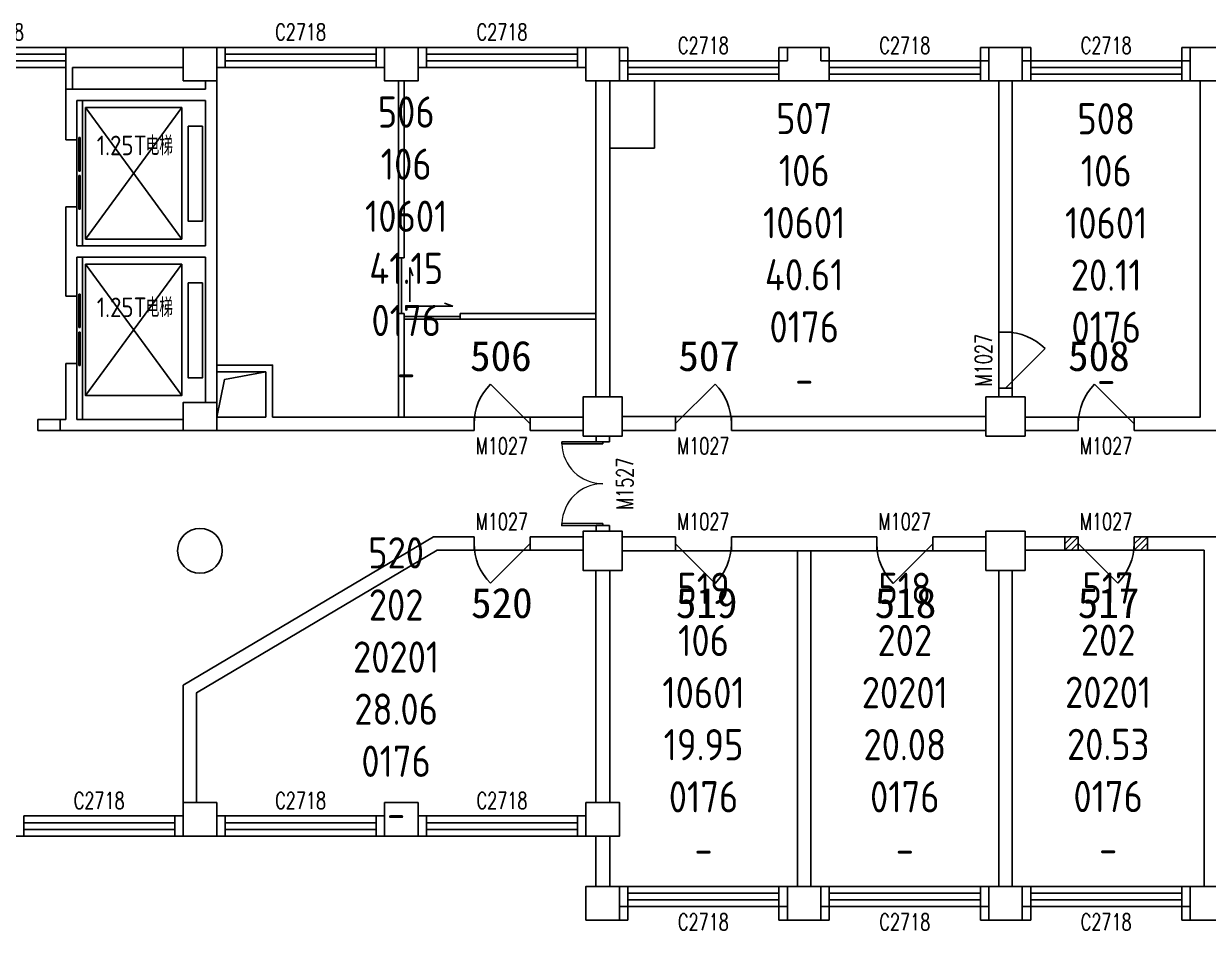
# Model space of a CAD drawing. Extents: x 127902 to 222526, y 15857 to 32064.
# Drawn here: x 175876 to 197051, y 15857 to 32064 of the extents above; entities that cross this region are included whole.
import ezdxf

# ---------------------------------------------------------------- set-up
doc = ezdxf.new("R2010")
doc.units = 0
doc.header["$LTSCALE"] = 1000
doc.header["$MEASUREMENT"] = 0
for name, color, linetype in [('body', 30, 'Continuous'), ('GROS', 6, 'Continuous'), ('name', 1, 'Continuous'), ('RM$', 5, 'Continuous'), ('RM$TXT', 5, 'Continuous')]:
    doc.layers.add(name, color=color, linetype=linetype)
doc.styles.add('_TCH_WINDOW', font='SIMPLEX', dxfattribs={"bigfont": 'GBCBIG'})
doc.styles.get("Standard").update_dxf_attribs({"font": 'gbenor.shx', "bigfont": 'gbcbig.shx'})

# ---------------------------------------------------------------- blocks, each defined once
blk = doc.blocks.new('_YZHK')
blk.add_circle((0, 0), 0.5)
blk = doc.blocks.new('_FZHK')
blk.add_lwpolyline([(-0.5, -0.5), (0.5, -0.5), (0.5, 0.5), (-0.5, 0.5)], close=True)
blk = doc.blocks.new('$DorLib2D$00000114')
at = {"color": 0}
blk.add_line((0.5, 0), (-0.207, 0.707), dxfattribs=at)
blk.add_arc((0.5, 0), 1, 135, 180, dxfattribs=at)
blk = doc.blocks.new('$WINLIB2D$00000001')
at = {"color": 0}
for points in [[(-0.5, 0.5), (-0.5, -0.5)], [(-0.5, 0.5), (0.5, 0.5)], [(0.5, -0.5), (0.5, 0.5)], [(0.5, 0.1667), (-0.5, 0.1667)], [(0.5, -0.1667), (-0.5, -0.1667)], [(-0.5, -0.5), (0.5, -0.5)]]:
    blk.add_lwpolyline(points, dxfattribs=at)
blk = doc.blocks.new('$DorLib2D$00000127')
at = {"color": 0, "linetype": 'Continuous'}
for p, q in [((-0.033, 0.795, -93.75), (-0.533, 0.795, -93.75)), ((-0.533, 0.795, -93.75), (-0.533, 0.69, -93.75)), ((-0.033, 0.795, -93.75), (-0.033, 0.69, -93.75)), ((0.033, 0.795, -93.75), (0.033, 0.69, -93.75)), ((0.533, 0.795, -93.75), (0.033, 0.795, -93.75)), ((0.533, 0.795, -93.75), (0.533, 0.69, -93.75)), ((-0.033, 0.69, -93.75), (-0.533, 0.69, -93.75)), ((0.533, 0.69, -93.75), (0.033, 0.69, -93.75)), ((0.5, 0.5, -93.75), (-0.5, 0.5, -93.75))]:
    blk.add_line(p, q, dxfattribs=at)
blk = doc.blocks.new('$DorLib2D$00000002')
for p, q in [((-0.5, 0), (-0.5, 0.4875)), ((-0.475, 0.4875), (-0.5, 0.4875)), ((-0.475, 0), (-0.475, 0.4875)), ((0.475, 0), (0.475, 0.4875)), ((0.475, 0.4875), (0.5, 0.4875)), ((0.5, 0), (0.5, 0.4875)), ((-0.5, 0), (-0.475, 0)), ((0.5, 0), (0.475, 0))]:
    blk.add_line(p, q)
at = {"lineweight": 13}
for centre, start, end in [((-0.4875, 0), 0, 88.53072), ((0.4875, 0), 91.46928, 180)]:
    blk.add_arc(centre, 0.4875, start, end, dxfattribs=at)

msp = doc.modelspace()

# ---------------------------------------------------------------- hatches: boundary and pattern name
at = {"layer": 'body'}
h = msp.add_hatch(dxfattribs=at)
h.set_pattern_fill('ANSI31', color=30, scale=50, style=0)
h.set_pattern_definition([(45, (194485.64, 22650.66), (-56.127, 56.127), [])])
h.paths.add_polyline_path([(194726, 22891), (194486, 22891), (194486, 22651), (194726, 22651)])
h = msp.add_hatch(dxfattribs=at)
h.set_pattern_fill('ANSI31', color=30, scale=50, style=0)
h.set_pattern_definition([(45, (195725.64, 22650.66), (-56.127, 56.127), [])])
h.paths.add_polyline_path([(195966, 22891), (195726, 22891), (195726, 22651), (195966, 22651)])

# ---------------------------------------------------------------- linework, layer by layer
at = {"layer": 'body', "color": 30}
for p, q in [((176611, 31641), (172126, 31641)), ((178726, 31641), (176611, 31641)), ((179476, 31641), (179326, 31641)), ((179476, 31281), (179476, 31641)), ((182326, 31641), (182176, 31641)), ((182176, 31641), (182176, 31281)), ((183076, 31641), (182926, 31641)), ((183076, 31281), (183076, 31641)), ((185926, 31641), (185776, 31641)), ((185776, 31641), (185776, 31281)), ((186676, 31641), (186526, 31641)), ((186676, 31401), (186676, 31641)), ((190276, 31641), (189376, 31641)), ((189376, 31641), (189376, 31401)), ((190276, 31401), (190276, 31641)), ((193126, 31641), (192976, 31641)), ((192976, 31641), (192976, 31401)), ((193876, 31641), (193726, 31641)), ((193876, 31401), (193876, 31641)), ((196726, 31641), (196576, 31641)), ((196576, 31641), (196576, 31401)), ((186676, 31401), (186526, 31401)), ((186676, 31041), (186676, 31401)), ((189376, 31401), (189376, 31041)), ((190276, 31041), (190276, 31401)), ((193126, 31401), (192976, 31401)), ((192976, 31401), (192976, 31041)), ((193876, 31401), (193726, 31401)), ((193876, 31041), (193876, 31401)), ((196726, 31401), (196576, 31401)), ((196576, 31401), (196576, 31041)), ((176626, 31281), (172126, 31281)), ((176626, 30891), (176626, 31281)), ((178726, 31281), (176746, 31281)), ((176746, 30891), (176746, 31281)), ((179326, 31281), (179476, 31281)), ((182176, 31281), (182326, 31281)), ((182926, 31281), (183076, 31281)), ((185776, 31281), (185926, 31281)), ((179126, 31041), (179126, 30891)), ((179326, 31041), (179326, 30691)), ((182576, 31041), (182576, 25031)), ((182676, 31041), (182676, 27881)), ((186101, 31041), (186101, 25391)), ((186351, 31041), (186351, 25391)), ((186526, 31041), (186676, 31041)), ((189376, 31041), (190276, 31041)), ((192976, 31041), (193126, 31041)), ((193306, 31041), (193306, 26551)), ((193546, 26551), (193546, 31041)), ((193726, 31041), (193876, 31041)), ((196576, 31041), (196726, 31041)), ((196906, 25031), (196906, 31041)), ((176626, 30891), (176626, 29991)), ((179126, 30891), (176626, 30891)), ((176626, 30891), (176746, 30891)), ((176826, 29991), (176826, 30691)), ((179126, 30691), (176826, 30691)), ((176928, 30691), (176928, 28091)), ((178701, 30565), (176982, 28215)), ((176982, 30565), (178701, 28215)), ((179126, 30691), (179126, 28091)), ((179326, 30691), (179326, 27891)), ((176626, 29991), (176826, 29991)), ((176826, 28791), (176626, 28791)), ((176626, 28791), (176626, 27891)), ((176826, 28091), (176826, 28791)), ((179126, 28091), (176826, 28091)), ((176626, 27891), (176626, 27191)), ((176826, 27191), (176826, 27891)), ((179126, 27891), (176826, 27891)), ((176928, 27891), (176928, 24991)), ((178701, 27765), (176982, 25415)), ((176982, 27765), (178701, 25415)), ((179126, 27891), (179126, 25841)), ((179326, 27891), (179326, 25841)), ((182676, 27881), (182576, 27881)), ((182626, 27881), (182626, 26881)), ((182777, 27094), (182777, 27704)), ((182777, 27704), (182830, 27558)), ((176626, 27191), (176826, 27191)), ((182935, 27015), (183545, 27015)), ((183545, 27015), (183399, 27068)), ((182676, 26881), (182576, 26881)), ((182676, 26881), (182676, 26781)), ((183676, 26831), (182676, 26831)), ((182676, 26781), (182676, 25031)), ((182676, 26781), (186101, 26781)), ((183676, 26881), (186101, 26881)), ((183676, 26881), (183676, 26781)), ((193306, 26551), (193546, 26551)), ((176826, 25991), (176626, 25991)), ((176626, 25991), (176626, 24991)), ((176826, 24991), (176826, 25991)), ((179126, 25841), (179126, 25291)), ((180326, 25961), (179326, 25961)), ((179326, 25841), (179326, 25291)), ((180206, 25841), (179326, 25841)), ((180206, 25031), (180206, 25841)), ((180326, 25031), (180326, 25961)), ((193546, 25551), (193306, 25551)), ((193306, 25551), (193306, 25391)), ((193546, 25391), (193546, 25551)), ((176526, 24991), (176126, 24991)), ((176126, 24791), (176126, 24991)), ((176526, 24991), (176626, 24991)), ((176526, 24991), (176526, 24791)), ((176526, 24791), (176526, 24991)), ((176826, 24991), (178726, 24991)), ((179326, 25031), (180206, 25031)), ((183926, 25031), (180326, 25031)), ((183926, 24791), (183926, 25031)), ((185876, 25031), (184926, 25031)), ((184926, 25031), (184926, 24791)), ((187526, 25041), (186576, 25041)), ((187526, 24791), (187526, 25041)), ((193076, 25041), (188526, 25041)), ((188526, 25041), (188526, 24791)), ((194726, 25031), (193776, 25031)), ((194726, 24791), (194726, 25031)), ((196906, 25031), (195726, 25031)), ((195726, 25031), (195726, 24791)), ((176526, 24791), (176126, 24791)), ((176526, 24791), (176826, 24791)), ((176826, 24791), (178726, 24791)), ((179326, 24791), (180206, 24791)), ((180206, 24791), (183926, 24791)), ((184926, 24791), (185876, 24791)), ((186576, 24791), (187526, 24791)), ((188526, 24791), (193076, 24791)), ((193776, 24791), (194726, 24791)), ((195726, 24791), (197026, 24791)), ((197026, 24791), (198076, 24791)), ((186106, 24691), (186106, 24591)), ((186106, 24591), (186346, 24591)), ((186346, 24591), (186346, 24691)), ((186348, 23091), (186108, 23091)), ((186108, 23091), (186108, 22991)), ((186348, 22991), (186348, 23091)), ((178726, 20241), (183200, 22890)), ((183926, 22890), (183200, 22890)), ((183926, 22650), (183926, 22890)), ((185876, 22890), (184926, 22890)), ((184926, 22890), (184926, 22650)), ((187526, 22891), (186576, 22891)), ((187526, 22641), (187526, 22891)), ((189826, 22891), (188526, 22891)), ((188526, 22891), (188526, 22641)), ((189706, 22891), (189706, 22891)), ((189946, 22891), (189706, 22891)), ((191126, 22891), (189826, 22891)), ((189946, 22891), (189946, 22891)), ((191126, 22641), (191126, 22891)), ((193076, 22891), (192126, 22891)), ((192126, 22891), (192126, 22641)), ((194726, 22891), (193776, 22891)), ((194726, 22651), (194726, 22891)), ((197026, 22891), (195726, 22891)), ((195726, 22891), (195726, 22651)), ((198076, 22891), (197026, 22891)), ((178966, 20104), (183266, 22650)), ((183266, 22650), (183926, 22650)), ((184926, 22650), (185876, 22650)), ((186576, 22641), (187526, 22641)), ((188526, 22641), (189826, 22641)), ((189706, 22641), (189706, 16641)), ((189826, 22641), (191126, 22641)), ((189946, 22641), (189946, 16641)), ((192126, 22641), (193076, 22641)), ((193776, 22651), (194726, 22651)), ((195726, 22651), (196976, 22651)), ((196976, 16641), (196976, 22651)), ((186101, 22291), (186101, 18141)), ((186351, 22291), (186351, 18141)), ((193306, 22291), (193306, 16641)), ((193546, 22291), (193546, 16641)), ((178726, 18141), (178726, 20241)), ((178966, 18141), (178966, 20104)), ((178726, 17901), (178576, 17901)), ((178576, 17901), (178576, 17541)), ((179476, 17901), (179326, 17901)), ((179476, 17541), (179476, 17901)), ((182326, 17901), (182176, 17901)), ((182176, 17901), (182176, 17541)), ((183076, 17901), (182926, 17901)), ((183076, 17541), (183076, 17901)), ((185926, 17901), (185776, 17901)), ((185776, 17901), (185776, 17541)), ((178576, 17541), (178726, 17541)), ((179326, 17541), (179476, 17541)), ((182176, 17541), (182326, 17541)), ((182926, 17541), (183076, 17541)), ((185776, 17541), (185926, 17541)), ((186101, 17541), (186101, 16641)), ((186351, 17541), (186351, 16641)), ((186676, 16641), (186526, 16641)), ((186676, 16281), (186676, 16641)), ((189526, 16641), (189376, 16641)), ((189376, 16641), (189376, 16281)), ((190276, 16641), (190126, 16641)), ((190276, 16281), (190276, 16641)), ((193126, 16641), (192976, 16641)), ((192976, 16641), (192976, 16281)), ((193876, 16641), (193726, 16641)), ((193876, 16281), (193876, 16641)), ((196726, 16641), (196576, 16641)), ((196576, 16641), (196576, 16281)), ((186526, 16281), (186676, 16281)), ((186676, 16041), (186676, 16281)), ((189376, 16281), (189526, 16281)), ((189376, 16281), (189376, 16041)), ((190126, 16281), (190276, 16281)), ((190276, 16041), (190276, 16281)), ((192976, 16281), (193126, 16281)), ((192976, 16281), (192976, 16041)), ((193726, 16281), (193876, 16281)), ((193876, 16041), (193876, 16281)), ((196576, 16281), (196726, 16281)), ((196576, 16281), (196576, 16041)), ((186526, 16041), (186676, 16041)), ((189376, 16041), (189526, 16041)), ((190126, 16041), (190276, 16041)), ((192976, 16041), (193126, 16041)), ((193726, 16041), (193876, 16041)), ((196576, 16041), (196726, 16041))]:
    msp.add_line(p, q, dxfattribs=at)
for points in [[(186351, 31041), (187151, 31041), (187151, 29841), (186351, 29841)], [(176982, 30565), (178701, 30565), (178701, 28215), (176982, 28215)], [(178816, 30231), (179069, 30231), (179069, 28533), (178816, 28533)], [(176982, 27765), (178701, 27765), (178701, 25415), (176982, 25415)], [(178816, 27431), (179069, 27431), (179069, 25733), (178816, 25733)], [(194486, 22891), (194726, 22891), (194726, 22651), (194486, 22651)], [(195726, 22891), (195966, 22891), (195966, 22651), (195726, 22651)]]:
    msp.add_lwpolyline(points, close=True, dxfattribs=at)
msp.add_lwpolyline([(180206, 25841), (179463, 25701), (179326, 25031)], dxfattribs=at)
at = {"layer": 'GROS'}
for points in [[(197326, 31641), (196726, 31641), (196726, 31401), (193726, 31401), (193726, 31641), (193126, 31641), (193126, 31401), (190126, 31401), (190126, 31641), (189526, 31641), (189526, 31401), (189376, 31401), (186526, 31401), (186526, 31641), (164326, 31641)], [(164751, 17541), (186101, 17541), (186101, 16641), (185926, 16641), (185926, 16041), (186526, 16041), (186526, 16281), (189526, 16281), (189526, 16041), (190126, 16041), (190126, 16281), (193126, 16281), (193126, 16041), (193726, 16041), (193726, 16281), (196726, 16281), (196726, 16041), (197326, 16041)]]:
    msp.add_lwpolyline(points, dxfattribs=at)
at = {"layer": 'RM$'}
msp.add_lwpolyline([(179326, 31281), (179326, 25961), (180326, 25961), (180326, 25031), (185876, 25031), (185876, 25391), (186101, 25391), (186101, 31041), (185926, 31041), (185926, 31281), (182926, 31281), (182926, 31041), (182326, 31041), (182326, 31281)], close=True, dxfattribs=at)
at = {"layer": 'RM$', "ltscale": 20}
for points in [[(193306, 31041), (193306, 25391), (193076, 25391), (193076, 25041), (186576, 25041), (186576, 25391), (186351, 25391), (186351, 29841), (187151, 29841), (187151, 31041)], [(196906, 31041), (196906, 25031), (193776, 25031), (193776, 25391), (193546, 25391), (193546, 31041)], [(185876, 22650), (185876, 22291), (186101, 22291), (186101, 18141), (185926, 18141), (185926, 17901), (182926, 17901), (182926, 17901), (182926, 18141), (182326, 18141), (182326, 17901), (179326, 17901), (179326, 18141), (178966, 18141), (178966, 20104), (183266, 22650)], [(189706, 16641), (189706, 22641), (186576, 22641), (186576, 22291), (186351, 22291), (186351, 18141), (186526, 18141), (186526, 17541), (186351, 17541), (186351, 16641)], [(193076, 22291), (193076, 22641), (189946, 22641), (189946, 16641), (193306, 16641), (193306, 22291)], [(196976, 22651), (193776, 22651), (193776, 22291), (193546, 22291), (193546, 16641), (196976, 16641)]]:
    msp.add_lwpolyline(points, close=True, dxfattribs=at)

# ---------------------------------------------------------------- block references
at = {"layer": 'body', "color": 30}
ref = msp.add_blockref('$WINLIB2D$00000001', (175426, 31461), dxfattribs=dict(at, xscale=2400, yscale=360, zscale=360, rotation=180))
ref.add_attrib('A', 'C2418', (174971, 31767), dxfattribs={"color": 30, "height": 297.5, "style": '_TCH_WINDOW', "width": 0.705882})
ref = msp.add_blockref('$WINLIB2D$00000001', (180826, 31461), dxfattribs=dict(at, xscale=2700, yscale=360, zscale=360, rotation=180))
ref.add_attrib('A', 'C2718', (180371, 31767), dxfattribs={"color": 30, "height": 297.5, "style": '_TCH_WINDOW', "width": 0.705882})
ref = msp.add_blockref('$WINLIB2D$00000001', (184426, 31461), dxfattribs=dict(at, xscale=2700, yscale=360, zscale=360, rotation=180))
ref.add_attrib('A', 'C2718', (183971, 31767), dxfattribs={"color": 30, "height": 297.5, "style": '_TCH_WINDOW', "width": 0.705882})
ref = msp.add_blockref('$WINLIB2D$00000001', (188026, 31221), dxfattribs=dict(at, xscale=2700, yscale=-360, zscale=360))
ref.add_attrib('A', 'C2718', (187571, 31527), dxfattribs={"color": 30, "height": 297.5, "style": '_TCH_WINDOW', "width": 0.705882})
ref = msp.add_blockref('$WINLIB2D$00000001', (191626, 31221), dxfattribs=dict(at, xscale=2700, yscale=-360, zscale=360))
ref.add_attrib('A', 'C2718', (191171, 31527), dxfattribs={"color": 30, "height": 297.5, "style": '_TCH_WINDOW', "width": 0.705882})
ref = msp.add_blockref('$WINLIB2D$00000001', (195226, 31221), dxfattribs=dict(at, xscale=2700, yscale=-360, zscale=360))
ref.add_attrib('A', 'C2718', (194771, 31527), dxfattribs={"color": 30, "height": 297.5, "style": '_TCH_WINDOW', "width": 0.705882})
for name, p, xscale, yscale, zscale in [('_FZHK', (179026, 31341), 600, 600, 600), ('_FZHK', (182626, 31341), 600, 600, 600), ('_FZHK', (186226, 31341), 600, 600, 600), ('_FZHK', (193426, 31341), 600, 600, 600), ('_FZHK', (197026, 31341), 600, 600, 600), ('_FZHK', (179026, 25041), 600, 500, 500), ('_FZHK', (186226, 25041), 700, 700, 700), ('_FZHK', (193426, 25041), 700, 700, 700), ('_YZHK', (179026, 22641), 800, 800, 800), ('_FZHK', (186226, 22641), 700, 700, 700), ('_FZHK', (193426, 22641), 700, 700, 700), ('_FZHK', (179026, 17841), 600, 600, 600), ('_FZHK', (182626, 17841), 600, 600, 600), ('_FZHK', (186226, 17841), 600, 600, 600), ('_FZHK', (186226, 16341), 600, 600, 600), ('_FZHK', (189826, 16341), 600, 600, 600), ('_FZHK', (193426, 16341), 600, 600, 600), ('_FZHK', (197026, 16341), 600, 600, 600)]:
    msp.add_blockref(name, p, dxfattribs=dict(at, xscale=xscale, yscale=yscale, zscale=zscale))
at = {"layer": 'body', "color": 30, "xscale": -1200, "yscale": 200, "zscale": 200, "rotation": 270}
for p in [(176726, 29391), (176726, 26591)]:
    msp.add_blockref('$DorLib2D$00000127', p, dxfattribs=at)
at = {"layer": 'body', "color": 30}
ref = msp.add_blockref('$DorLib2D$00000114', (193426, 26051), dxfattribs=dict(at, xscale=-1000, yscale=-1000, zscale=240, rotation=90))
ref.add_attrib('A', 'M1027', (193179, 25581), dxfattribs={"color": 30, "height": 297.5, "rotation": 90, "style": '_TCH_WINDOW', "width": 0.705882})
ref = msp.add_blockref('$DorLib2D$00000114', (188026, 24916), dxfattribs=dict(at, xscale=-1000, yscale=1000, zscale=250))
ref.add_attrib('A', 'M1027', (187556, 24367), dxfattribs={"color": 30, "height": 297.5, "style": '_TCH_WINDOW', "width": 0.705882})
ref = msp.add_blockref('$DorLib2D$00000114', (184426, 24911), dxfattribs=dict(at, xscale=1000, yscale=1000, zscale=240))
ref.add_attrib('A', 'M1027', (183956, 24367), dxfattribs={"color": 30, "height": 297.5, "style": '_TCH_WINDOW', "width": 0.705882})
ref = msp.add_blockref('$DorLib2D$00000114', (195226, 24911), dxfattribs=dict(at, xscale=1000, yscale=1000, zscale=240))
ref.add_attrib('A', 'M1027', (194756, 24367), dxfattribs={"color": 30, "height": 297.5, "style": '_TCH_WINDOW', "width": 0.705882})
ref = msp.add_blockref('$DorLib2D$00000002', (186227, 23841), dxfattribs=dict(at, xscale=1500, yscale=1500, zscale=240, rotation=90.07614298088892))
ref.add_attrib('A', 'M1527', (186772, 23371), dxfattribs={"color": 30, "height": 297.5, "rotation": 90.0761, "style": '_TCH_WINDOW', "width": 0.705882})
ref = msp.add_blockref('$DorLib2D$00000114', (184426, 22770), dxfattribs=dict(at, xscale=-1000, yscale=1000, zscale=240, rotation=180))
ref.add_attrib('A', 'M1027', (183956, 23016), dxfattribs={"color": 30, "height": 297.5, "style": '_TCH_WINDOW', "width": 0.705882})
ref = msp.add_blockref('$DorLib2D$00000114', (188026, 22766), dxfattribs=dict(at, xscale=-1000, yscale=-1000, zscale=250))
ref.add_attrib('A', 'M1027', (187556, 23016), dxfattribs={"color": 30, "height": 297.5, "style": '_TCH_WINDOW', "width": 0.705882})
ref = msp.add_blockref('$DorLib2D$00000114', (191626, 22766), dxfattribs=dict(at, xscale=1000, yscale=-1000, zscale=250))
ref.add_attrib('A', 'M1027', (191156, 23016), dxfattribs={"color": 30, "height": 297.5, "style": '_TCH_WINDOW', "width": 0.705882})
ref = msp.add_blockref('$DorLib2D$00000114', (195226, 22771), dxfattribs=dict(at, xscale=1000, yscale=1000, zscale=240, rotation=180))
ref.add_attrib('A', 'M1027', (194756, 23016), dxfattribs={"color": 30, "height": 297.5, "style": '_TCH_WINDOW', "width": 0.705882})
ref = msp.add_blockref('$WINLIB2D$00000001', (177226, 17721), dxfattribs=dict(at, xscale=2700, yscale=-360, zscale=360))
ref.add_attrib('A', 'C2718', (176771, 18027), dxfattribs={"color": 30, "height": 297.5, "style": '_TCH_WINDOW', "width": 0.705882})
ref = msp.add_blockref('$WINLIB2D$00000001', (180826, 17721), dxfattribs=dict(at, xscale=2700, yscale=-360, zscale=360))
ref.add_attrib('A', 'C2718', (180371, 18027), dxfattribs={"color": 30, "height": 297.5, "style": '_TCH_WINDOW', "width": 0.705882})
ref = msp.add_blockref('$WINLIB2D$00000001', (184426, 17721), dxfattribs=dict(at, xscale=2700, yscale=-360, zscale=360))
ref.add_attrib('A', 'C2718', (183971, 18027), dxfattribs={"color": 30, "height": 297.5, "style": '_TCH_WINDOW', "width": 0.705882})
ref = msp.add_blockref('$WINLIB2D$00000001', (188026, 16461), dxfattribs=dict(at, xscale=2700, yscale=-360, zscale=360, rotation=180))
ref.add_attrib('A', 'C2718', (187571, 15857), dxfattribs={"color": 30, "height": 297.5, "style": '_TCH_WINDOW', "width": 0.705882})
ref = msp.add_blockref('$WINLIB2D$00000001', (191626, 16461), dxfattribs=dict(at, xscale=2700, yscale=-360, zscale=360, rotation=180))
ref.add_attrib('A', 'C2718', (191171, 15857), dxfattribs={"color": 30, "height": 297.5, "style": '_TCH_WINDOW', "width": 0.705882})
ref = msp.add_blockref('$WINLIB2D$00000001', (195226, 16461), dxfattribs=dict(at, xscale=2700, yscale=-360, zscale=360, rotation=180))
ref.add_attrib('A', 'C2718', (194771, 15857), dxfattribs={"color": 30, "height": 297.5, "style": '_TCH_WINDOW', "width": 0.705882})

# ---------------------------------------------------------------- texts
for s, height, p in [('电梯', 337.6, (178057, 29713)), ('1.25T', 350, (177182, 29713)), ('1.25T', 350, (177182, 26819)), ('电梯', 337.6, (178057, 26819))]:
    msp.add_text(s, height=height, dxfattribs=at).set_placement(p)
at = {"layer": 'name', "color": 1, "char_height": 540, "attachment_point": 1}
for s, insert in [('{\\fFangSong|b0|i0|c134|p49;506}', (183854, 26396)), ('{\\fFangSong|b0|i0|c134|p49;507}', (187577, 26396)), ('{\\fFangSong|b0|i0|c134|p49;508}', (194544, 26396)), ('{\\fFangSong|b0|i0|c134|p49;520}', (183872, 21980)), ('{\\fFangSong|b0|i0|c134|p49;519}', (187533, 21980)), ('{\\fFangSong|b0|i0|c134|p49;518}', (191087, 21980)), ('{\\fFangSong|b0|i0|c134|p49;517}', (194717, 21980))]:
    msp.add_mtext_dynamic_manual_height_columns(s, width=5258.71, gutter_width=1750, heights=[0], dxfattribs=dict(at, insert=insert))
at = {"layer": 'RM$TXT', "char_height": 558.8, "attachment_point": 8}
for s, insert in [('506^M^J106^M^J10601^M^J41.15^M^J0176^M^J-^M^J', (182713, 25548)), ('507^M^J106^M^J10601^M^J40.61^M^J0176^M^J-^M^J', (189828, 25433)), ('508^M^J106^M^J10601^M^J20.11^M^J0176^M^J-^M^J', (195226, 25428)), ('520^M^J202^M^J20201^M^J28.06^M^J0176^M^J-^M^J', (182533, 17668)), ('519^M^J106^M^J10601^M^J19.95^M^J0176^M^J-^M^J', (188028, 17033)), ('518^M^J202^M^J20201^M^J20.08^M^J0176^M^J-^M^J', (191626, 17033)), ('517^M^J202^M^J20201^M^J20.53^M^J0176^M^J-^M^J', (195261, 17038))]:
    msp.add_mtext(s, dxfattribs=dict(at, insert=insert))

doc.saveas('drawing.dxf')
